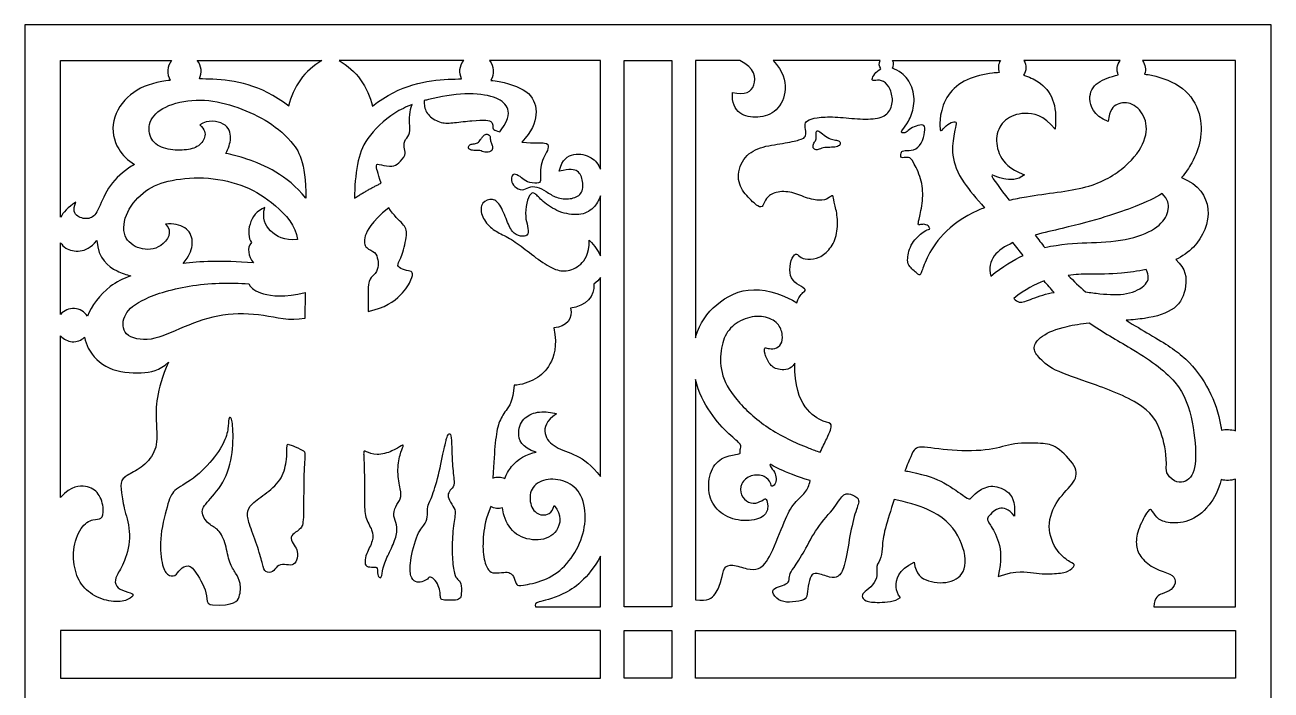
# Model space of a CAD drawing. Header units: millimetres. Extents: x -95 to 95, y -108 to 96.
# Drawn here: x -95.2 to 95.3, y -5.5 to 96.3 of the extents above; entities that cross this region are included whole.
import ezdxf

# ---------------------------------------------------------------- set-up
doc = ezdxf.new("R2010")
doc.units = ezdxf.units.MM
doc.header["$MEASUREMENT"] = 0
doc.layers.add('Layer 03', color=5, linetype='Continuous')

msp = doc.modelspace()

# ---------------------------------------------------------------- linework, layer by layer
at = {"layer": 'Layer 03'}
for p, q in [((-68.91, 90.81), (-49.84, 90.81)), ((-28.16, 90.81), (-47.23, 90.81)), ((-7.27, 90.81), (-24.23, 90.81)), ((-7.27, 74.2), (-7.27, 90.81)), ((-3.64, 7.27), (-3.64, 90.81)), ((-3.64, 90.81), (3.64, 90.81)), ((3.64, 90.81), (3.64, 7.27)), ((35.5, 90.81), (19.14, 90.81)), ((37.39, 90.81), (53.87, 90.81)), ((72.19, 90.81), (57.46, 90.81)), ((-22.66, 79.9), (-22.44, 80.22)), ((-7.27, 60.94), (-7.27, 70.15)), ((-89.79, 52), (-89.79, 62.95)), ((-7.27, 27.21), (-7.27, 57.65)), ((-52.41, 55.37), (-52.45, 51.37)), ((-89.79, 24.02), (-89.79, 48.72)), ((7.27, 42.06), (7.27, 8.35)), ((89.79, 7.27), (89.79, 26.81)), ((-7.27, 7.27), (-7.27, 15.02)), ((-17.19, 7.27), (-7.27, 7.27)), ((3.64, 7.27), (-3.64, 7.27)), ((77.33, 7.27), (89.79, 7.27)), ((-89.79, 3.64), (-89.79, -3.64)), ((-7.27, 3.64), (-89.79, 3.64)), ((-7.27, -3.64), (-7.27, 3.64)), ((-3.64, -3.64), (-3.64, 3.64)), ((-3.64, 3.64), (3.64, 3.64)), ((3.64, 3.64), (3.64, -3.64)), ((7.27, -3.64), (7.27, 3.64)), ((7.27, 3.64), (89.79, 3.64)), ((89.79, 3.64), (89.79, -3.64)), ((-89.79, -3.64), (-7.27, -3.64)), ((3.64, -3.64), (-3.64, -3.64)), ((89.79, -3.64), (7.27, -3.64))]:
    msp.add_line(p, q, dxfattribs=at)
for points in [[(-95.25, 96.27), (-95.25, -96.27), (95.25, -96.27), (95.25, 96.27), (-95.25, 96.27)], [(-89.79, 66.85), (-89.79, 90.81), (-72.84, 90.81)], [(14.06, 90.81), (7.27, 90.81), (7.27, 48.4)], [(89.79, 34.19), (89.79, 90.81), (75.57, 90.81)]]:
    msp.add_lwpolyline(points, dxfattribs=at)
for centre, radius, start, end in [((-70.87, 89.17), 2.56, 140.0689, 212.4406), ((-70.87, 89.17), 2.56, 333.252, 39.9311), ((-44.63, 81.66), 10.53, 119.6694, 168.1028), ((36.45, 90.26), 1.09, 326.3253, 30.3697), ((55.66, 89.72), 2.1, 148.5784, 200.8094), ((-87.85, 50.36), 2.54, 32.2625, 139.9455), ((-87.85, 50.36), 2.54, 220.0545, 312.8479), ((-66.55, 8.48), 0.909, 178.3912, 267.2591)]:
    msp.add_arc(centre, radius, start, end, dxfattribs=at)
at = {"layer": 'Layer 03', "extrusion": (0, 0, -1)}
for centre, radius, start, end in [((52.44, 81.66), 10.53, 119.6694, 168.1028), ((26.2, 89.17), 2.56, 333.252, 39.9311), ((26.2, 89.17), 2.56, 140.0689, 212.4406), ((-36.45, 90.26), 1.09, 321.2879, 30.3697), ((-55.66, 89.72), 2.1, 148.5784, 213.347), ((-73.88, 89.47), 2.16, 336.567, 38.3666), ((-73.88, 89.47), 2.16, 141.6334, 199.7901), ((-88.58, 30.5), 3.89, 76.452, 108.2315), ((22.86, 24.72), 2.4, 69.382, 113.6041), ((-81.04, 28.43), 1.82, 316.5281, 2.4231), ((-88.58, 30.5), 3.89, 251.7685, 284.0317), ((22.86, 24.72), 2.4, 255.6727, 298.8744)]:
    msp.add_arc(centre, radius, start, end, dxfattribs=at)
at = {"layer": 'Layer 03'}
for points, degree in [([(19.14, 90.81), (20.69, 89.14), (21.42, 86.34), (19.84, 82.87), (16.75, 81.92), (13.82, 82.43), (12.79, 84.33), (12.92, 85.94)], 3), ([(12.92, 85.94), (14.85, 85.5), (16.78, 86.56), (16.32, 89.73), (14.06, 90.81)], 3), ([(-68.52, 81.01), (-67.7, 80.28), (-67.54, 79.08), (-68.76, 77.46), (-71.1, 77.01), (-74.21, 77.23), (-76.36, 78.84), (-76.39, 81.86), (-73.67, 84.13), (-68.38, 85.14), (-63.34, 84), (-58.35, 81.87), (-54.54, 78.78), (-52.31, 75.45), (-52.31, 69.79)], 3), ([(62.24, 80.3), (60.5, 82.5), (57.32, 83.09), (54.4, 81.9), (53.01, 79.4), (53.56, 76.13), (55.18, 74.31), (57.54, 73.36)], 3), ([(28.07, 78.79), (27.79, 78.88), (27.17, 79.19), (26.16, 80), (25.76, 80.19), (25.67, 79.62), (25.75, 78.79), (25.45, 78.33), (25.14, 77.76), (25.37, 77.19), (25.98, 77.13), (26.74, 77.53), (27.8, 77.54), (28.84, 77.57), (29.45, 77.92), (29.4, 78.45), (28.85, 78.65), (28.36, 78.7), (28.07, 78.79)], 3), ([(-25.52, 78.85), (-25.63, 78.69), (-25.89, 78.28), (-26.55, 78.05), (-27.2, 78.05), (-27.52, 77.62), (-27.37, 77.21), (-26.65, 77.02), (-25.67, 77.14), (-25.02, 76.71), (-23.85, 76.86), (-23.69, 77.58), (-23.91, 78.13), (-24.14, 78.67), (-24.07, 79.4), (-24.75, 79.65), (-25.23, 79.25), (-25.41, 79.02), (-25.52, 78.85)], 3), ([(-19.31, 78.33), (-17.23, 78.15), (-15.39, 78.37), (-15.13, 77.65), (-15.6, 76.55), (-16.34, 75.21), (-16.49, 73.77), (-16.37, 72.29), (-16.73, 72.01), (-18.63, 72.18), (-19.23, 72.93), (-20.39, 73.53), (-20.8, 73.32), (-20.94, 72.47), (-20.52, 71.51), (-19.2, 70.84), (-18.23, 71.5), (-17.05, 71.63), (-15.57, 70.84), (-14.11, 69.77), (-11.85, 69.54), (-9.98, 70.3), (-9.85, 72.37), (-10.61, 74.16), (-11.9, 74.26), (-13.56, 73.9)], 3), ([(-73.75, 65.79), (-72.54, 64.69), (-74.36, 61.85), (-77.76, 61.8), (-80.46, 63.66), (-79.97, 67.75), (-76.89, 71.21), (-73.12, 72.65), (-67.2, 73.15), (-61.33, 71.69), (-57.08, 69.07), (-53.77, 65.53), (-53.58, 63.43)], 3), ([(-44.87, 69.77), (-42.81, 71.11), (-40.79, 72.07)], 2), ([(-87.48, 69.14), (-88.7, 68.38), (-89.39, 67.58), (-89.79, 66.85)], 3), ([(-58.58, 68.36), (-60.96, 67.4), (-61.55, 64.31), (-60.62, 62.99)], 3), ([(-53.58, 63.43), (-55.57, 63.22), (-58.09, 64.58), (-59.02, 66.72), (-58.58, 68.36)], 3), ([(-39.64, 68.32), (-42.35, 66.01), (-43.59, 63.71), (-43.22, 61.99), (-41.56, 61.59), (-41.31, 60.36), (-41.12, 59.17), (-41.88, 57.91), (-42.78, 57.39), (-42.8, 55.58), (-42.77, 52.45)], 3), ([(-42.77, 52.45), (-40.18, 52.98), (-37.42, 55.04), (-36.03, 57.52), (-35.92, 58.49), (-36.46, 58.61), (-37.97, 59.02), (-38.43, 59.55), (-37.61, 60.81), (-36.7, 64.46), (-37.23, 65.75), (-38.88, 67.09), (-39.64, 68.32)], 3), ([(-60.62, 62.99), (-61.38, 62.13), (-61.09, 60.93), (-60.33, 59.9)], 3), ([(-8.97, 63.33), (-8.1, 62.45), (-7.57, 61.65), (-7.27, 60.94)], 3), ([(55.79, 62.97), (53.36, 61.88), (51.74, 60.34), (52.39, 57.86)], 3), ([(57.35, 61.01), (56.83, 61.67), (56.31, 62.32), (55.79, 62.97)], 3), ([(59.18, 64.13), (59.67, 63.48), (60.17, 62.83), (60.66, 62.21)], 3), ([(52.39, 57.86), (54.24, 59.32), (55.88, 60.32), (57.35, 61.01)], 3), ([(-60.33, 59.9), (-65.31, 60.23), (-68.61, 60.1), (-71.08, 59.79)], 3), ([(-7.27, 57.65), (-7.49, 57.28), (-7.82, 56.95), (-8.29, 56.64)], 3), ([(64.23, 57.97), (65.08, 57.08), (65.94, 56.24), (66.9, 55.43)], 3), ([(-52.45, 51.37), (-54.84, 50.95), (-58.67, 52.05), (-65.03, 52.25), (-71.1, 50.15), (-76.06, 47.62), (-80.46, 48.69), (-80.32, 51.79), (-78.26, 54.08), (-70.47, 56.74), (-63.87, 56.87), (-61.02, 56.67)], 3), ([(-8.29, 56.64), (-8.09, 54.79), (-9.46, 53.23), (-11.86, 52.96)], 3), ([(60.54, 57.12), (59.2, 56.63), (57.67, 55.84), (55.9, 54.44)], 3), ([(62.1, 55.36), (61.57, 55.93), (61.05, 56.52), (60.54, 57.12)], 3), ([(-11.86, 52.96), (-11.39, 51.41), (-12.43, 50.12), (-14.4, 49.93)], 3), ([(-14.4, 49.93), (-13.83, 47.07), (-14.91, 43.97), (-17.03, 42.02), (-19.28, 41.21), (-20.48, 41.16)], 3), ([(-73.32, 44.67), (-75.26, 40.24), (-75.23, 35.13), (-74.88, 31.57), (-76.82, 28.87), (-79.37, 27.52), (-80.65, 26.8), (-80.55, 24.8), (-80.08, 22.15), (-78.91, 18.45), (-79.94, 13.94), (-81.37, 12.05), (-81.58, 10.65), (-80.46, 9.7), (-78.57, 9.35), (-78.69, 8.88), (-80.15, 7.94), (-83.16, 8.14), (-86.07, 9.73), (-87.61, 12.28), (-88.04, 15.99), (-86.8, 19.66), (-84.72, 20.83), (-83.51, 20.51), (-83.07, 22.05), (-83.86, 24.81), (-85.72, 25.9), (-88.11, 25.8), (-89.79, 24.02)], 3), ([(-17.09, 30.91), (-19.38, 31.6), (-20.17, 34.15), (-18.93, 36.38), (-16.69, 37.27), (-14.74, 37.06), (-13.99, 36.78)], 3), ([(-13.99, 36.78), (-15.63, 35.75), (-16.17, 33.61), (-14.29, 31.53), (-11.01, 30.68), (-8.6, 28.93), (-7.27, 27.21)], 3), ([(-31.25, 31.05), (-31.48, 29.96), (-32.16, 26.61), (-33.25, 23.46), (-33.76, 22.64), (-33.69, 21.32), (-33.85, 20.09), (-35.25, 18.82), (-36.51, 13.92), (-36.33, 11.79), (-35.59, 11), (-34.56, 11.05), (-33.6, 11.53), (-33.37, 11.99), (-32.48, 11.37), (-31.89, 10.2), (-31.75, 9.17), (-31.73, 8.47), (-31.33, 8.3), (-29.6, 8.24), (-28.66, 8.47), (-28.51, 9.1), (-28.53, 11.09), (-29.12, 11.42), (-29.64, 12.15), (-29.95, 14.64), (-29.94, 18.62), (-29.39, 21.52), (-29.53, 22.3), (-30.49, 23.68), (-30.65, 24.55), (-30.1, 25.32), (-29.47, 25.87), (-29.95, 28.78), (-29.99, 31.84), (-30.08, 33.75), (-30.51, 33.78), (-30.77, 33.15), (-31.02, 32.14), (-31.25, 31.05)], 3), ([(-55.28, 29.81), (-55.38, 28.98), (-55.8, 26.86), (-58.23, 24.65), (-60.8, 23), (-61.37, 21.59), (-60.99, 19.92), (-59.53, 16.17), (-58.89, 13.58), (-58.58, 12.51), (-57.29, 12.47), (-56.78, 13.58), (-55.58, 13.83), (-54.31, 13.52), (-53.63, 14.26), (-53.49, 15.84), (-54.09, 16.66), (-54.72, 17.82), (-54.26, 18.48), (-52.91, 19.23), (-52.6, 20.53), (-52.68, 27.48), (-52.35, 30.84), (-52.6, 31.19), (-54.46, 31.96), (-55.1, 32.24), (-55.22, 31.85), (-55.19, 30.64), (-55.28, 29.81)], 3), ([(-43.33, 23.82), (-43.33, 25.17), (-43.36, 29.04), (-43.54, 31.21), (-43.27, 31.09), (-41.54, 30.32), (-38.97, 31.06), (-37.51, 32.1), (-37.29, 31.95), (-37.93, 30.74), (-38.4, 27.9), (-37.78, 25.09), (-37.69, 23.78), (-38.67, 22.67), (-38.99, 21.09), (-38.35, 19.9), (-38.33, 18.35), (-39.35, 15.91), (-40.49, 13.66), (-40.67, 11.77), (-41.01, 11.65), (-41.38, 12.09), (-41.29, 13.36), (-41.88, 13.36), (-43.2, 13.36), (-43.29, 14.18), (-43.15, 15.25), (-41.95, 17.49), (-42.04, 18.94), (-43.36, 20.95), (-43.33, 22.47), (-43.33, 23.82)], 3), ([(28.47, 22.49), (27.77, 21.57), (25.65, 19.3), (23.94, 15.73), (22.11, 12.97), (21.56, 12.19), (21.65, 11.13), (20.93, 10.65), (19.54, 10.26), (18.71, 9.62), (19.97, 8.14), (21.52, 7.92), (23.71, 8.2), (24.39, 8.73), (24.43, 10.46), (24.91, 12.19), (25.58, 12.6), (27.93, 11.66), (29.1, 11.77), (30.05, 13.05), (30.74, 17.62), (31.63, 21.87), (32.56, 23.68), (31.35, 24.42), (29.9, 24.82), (29.18, 23.41), (28.47, 22.49)], 3), ([(56.01, 21.14), (55.14, 22.3), (53.51, 22.6), (52.19, 21.25), (51.77, 20.81), (52.12, 20.06), (53.8, 17.54), (54.1, 14.33), (53.52, 11.9)], 3), ([(-7.27, 15.02), (-9.17, 11.52), (-13.44, 8.62), (-17.27, 8.03), (-17.27, 7.66), (-17.19, 7.27)], 3)]:
    msp.add_open_spline(points, degree=degree, dxfattribs=at)
for points, knots in [([(22.74, 53.79), (23.17, 55.02), (24.19, 55.58), (23.98, 56), (22.28, 56.85), (21.55, 58.26), (21.81, 60.37), (22.62, 61.56), (23.05, 60.78), (24.31, 60.3), (26.23, 60.59), (27.92, 61.94), (29.02, 64.27), (28.98, 67.37), (28.38, 69.3), (28.32, 70.35), (27.88, 69.94), (26.78, 69.32), (24.39, 69.65), (22.03, 70.81), (19.42, 70.83), (17.95, 69.79), (17.6, 68.47), (17, 68.28), (15.03, 70.08), (13.44, 72.44), (14.35, 76), (17.03, 77.67), (20.76, 78.13), (23.44, 78.72), (23.97, 79.03), (24.23, 79.64), (23.93, 80.92), (24.15, 81.66), (25.67, 82.12), (28.45, 82.28), (32.07, 81.84), (35.32, 81.84), (37.02, 82.82), (37.56, 84.97), (36.87, 86.94), (35.76, 87.94), (34.41, 87.71), (34.13, 87.86), (34.58, 88.78), (35.21, 89.38), (35.59, 89.57), (35.59, 89.57)], [360.922489, 360.922489, 360.922489, 360.922489, 362.082967, 363.243445, 364.403923, 365.564401, 366.724879, 367.885357, 369.045835, 370.206313, 371.366791, 372.527269, 373.687747, 374.848225, 376.008703, 377.169181, 378.329659, 379.490137, 380.650615, 381.811093, 382.971571, 384.132049, 385.292527, 386.453005, 387.613483, 388.773961, 389.934439, 391.094917, 392.255395, 393.415873, 394.576351, 395.736829, 396.897307, 398.057785, 399.218263, 400.378741, 401.539219, 402.699697, 403.860175, 405.020653, 406.181131, 407.341609, 408.502087, 409.662565, 410.823043, 411.983521, 411.992276, 411.992276, 411.992276, 411.992276]), ([(51.42, 68.3), (50.81, 68.07), (47.85, 66.79), (44.26, 63.72), (42.27, 59.96), (41.72, 58.05), (41.49, 57.87), (39.85, 59.45), (39.59, 59.98), (39.96, 62.7), (42.07, 64.7), (42.98, 65.03), (43.14, 65.03), (42.91, 65.57), (42.1, 65.85), (41.45, 65.66), (41.23, 65.69), (41.48, 66.66), (42.13, 69.77), (41.85, 72.75), (40.43, 75.62), (39.92, 76.11), (38.81, 75.9), (38.64, 76.03), (38.66, 76.91), (39.14, 77.08), (40.64, 77), (41.89, 78.01), (42.35, 80.05), (42.32, 81.06), (41.3, 80.94), (40.05, 80.49), (39.48, 79.73), (38.71, 79.72), (38.74, 80.09), (39.83, 81.38), (40.8, 83.78), (40.61, 86.89), (38.92, 88.94), (37.8, 89.51), (37.36, 89.65)], [-179.106367, -179.106367, -179.106367, -179.106367, -178.821106, -177.660628, -176.50015, -175.339672, -174.179194, -173.018716, -171.858238, -170.69776, -169.537282, -168.376804, -167.216326, -166.055848, -164.89537, -163.734892, -162.574414, -161.413936, -160.253458, -159.09298, -157.932502, -156.772023, -155.611545, -154.451067, -153.290589, -152.130111, -150.969633, -149.809155, -148.648677, -147.488199, -146.327721, -145.167243, -144.006765, -142.846287, -141.685809, -140.525331, -139.364853, -138.204375, -137.043897, -136.1662, -136.1662, -136.1662, -136.1662]), ([(-73.03, 87.79), (-73.49, 87.74), (-76.04, 87.34), (-79.36, 86.02), (-82.35, 81.63), (-81.42, 77.41), (-79.51, 75.55), (-78.51, 74.93)], [6.515953, 6.515953, 6.515953, 6.515953, 7.119621, 10.085189, 13.050756, 16.016324, 18.25686, 18.25686, 18.25686, 18.25686]), ([(-54.93, 83.84), (-59.27, 87.25), (-64.15, 87.88), (-67.93, 88.01), (-68.58, 88.01)], [-292.483747, -292.483747, -292.483747, -292.483747, -289.518179, -288.866158, -288.866158, -288.866158, -288.866158]), ([(-42.14, 83.84), (-37.8, 87.25), (-32.91, 87.88), (-29.13, 88.01), (-28.49, 88.01)], [17.650258, 17.650258, 17.650258, 17.650258, 20.615826, 21.267847, 21.267847, 21.267847, 21.267847]), ([(-24.03, 87.79), (-23.58, 87.74), (-21.03, 87.34), (-17.71, 86.02), (-16.69, 82.64), (-17.77, 79.97), (-19.31, 78.33)], [59.861064, 59.861064, 59.861064, 59.861064, 60.464732, 63.4303, 66.395868, 69.361435, 69.361435, 69.361435, 69.361435]), ([(53.7, 88.97), (53.36, 88.96), (51.77, 88.82), (48.55, 88.13), (45.61, 85.7), (44.55, 82.25), (44.62, 80.13), (44.82, 79.94), (45.79, 81.22), (46.9, 81.49), (47.23, 81.35), (46.82, 79.96), (46.27, 76.41), (47.6, 72.74), (50.18, 69.75), (51.42, 68.3)], [-209.025316, -209.025316, -209.025316, -209.025316, -208.345488, -205.848318, -203.351148, -200.853978, -198.356809, -195.859639, -193.362469, -190.865299, -188.368129, -185.870959, -183.37379, -180.87662, -179.106367, -179.106367, -179.106367, -179.106367]), ([(57.42, 88.56), (58.21, 88.34), (60.11, 87.53), (62.18, 85.03), (62.41, 82.36), (62.24, 80.3)], [177.137844, 177.137844, 177.137844, 177.137844, 178.837755, 181.334925, 183.832095, 183.832095, 183.832095, 183.832095]), ([(70.33, 81.5), (68.05, 82.45), (67.1, 85.25), (68.35, 87.5), (70.68, 88.38), (71.9, 88.61)], [158.423479, 158.423479, 158.423479, 158.423479, 161.206501, 163.989522, 166.450203, 166.450203, 166.450203, 166.450203]), ([(75.91, 88.74), (76.27, 88.7), (78.25, 88.37), (82.17, 86.89), (84.66, 82.75), (84.6, 78.45), (83.51, 75.67), (82.2, 73.67), (81.55, 72.92)], [76.475428, 76.475428, 76.475428, 76.475428, 77.09219, 79.875212, 82.658234, 85.441255, 88.224277, 89.959447, 89.959447, 89.959447, 89.959447]), ([(-22.44, 80.22), (-21.11, 82.07), (-21.28, 83.85), (-23.16, 85.37), (-27.79, 85.97), (-31.93, 85.29), (-33.98, 84.75), (-34.2, 84.69)], [0, 0, 0, 0, 2.620473, 5.240947, 7.86142, 10.481894, 10.80326, 10.80326, 10.80326, 10.80326]), ([(-36.04, 84.1), (-36.96, 83.75), (-39.54, 82.51), (-43.41, 78.74), (-44.47, 75.3), (-44.88, 71.46), (-44.87, 69.77)], [33.14517, 33.14517, 33.14517, 33.14517, 34.538594, 37.159068, 39.779541, 42.400015, 42.400015, 42.400015, 42.400015]), ([(-40.79, 72.07), (-41.34, 73.68), (-41.75, 75.15), (-40.97, 74.89), (-38.93, 74.5), (-38.19, 75.03), (-36.88, 76.44), (-37.28, 77.22), (-37.37, 78.56), (-36.38, 79.36), (-36.39, 80.84), (-36.54, 82.26), (-36.25, 83.58), (-36.04, 84.1)], [23.546998, 23.546998, 23.546998, 23.546998, 24.442954, 25.338909, 26.234865, 27.130821, 28.026777, 28.922733, 29.818689, 30.714644, 31.6106, 32.506556, 33.14517, 33.14517, 33.14517, 33.14517]), ([(-34.2, 84.69), (-34.21, 84.47), (-34.2, 83.61), (-33.63, 82.29), (-31.6, 81.15), (-29.74, 81.28), (-26.79, 81.67), (-24.58, 81.76), (-23.77, 81.42), (-23.72, 80.74), (-23.73, 80.29), (-23.18, 80.05), (-22.66, 79.9)], [10.80326, 10.80326, 10.80326, 10.80326, 11.142455, 12.038411, 12.934367, 13.830323, 14.726279, 15.622234, 16.51819, 17.414146, 18.310102, 19.050505, 19.050505, 19.050505, 19.050505]), ([(55.19, 69.45), (56.05, 69.66), (59.96, 70.46), (67.65, 71.04), (73.36, 74.53), (76.32, 78.59), (76.26, 82.18), (74.08, 84.53), (71.56, 84.36), (70.59, 83.28), (70.33, 81.5)], [149.960113, 149.960113, 149.960113, 149.960113, 150.300133, 151.460611, 152.621089, 153.781567, 154.942045, 156.102523, 157.263001, 158.423479, 158.423479, 158.423479, 158.423479]), ([(-64.55, 76.61), (-64.11, 77.37), (-63.54, 79.25), (-64.38, 81.4), (-67.28, 81.8), (-68.52, 81.01)], [3.981251, 3.981251, 3.981251, 3.981251, 6.22847, 9.194038, 12.159606, 12.159606, 12.159606, 12.159606]), ([(-52.31, 69.79), (-55.23, 73.34), (-60.13, 75.53), (-63.55, 76.42), (-64.55, 76.61)], [0, 0, 0, 0, 2.756537, 3.981251, 3.981251, 3.981251, 3.981251]), ([(-13.56, 73.9), (-13.14, 75.75), (-11.37, 76.81), (-8.61, 76.23), (-7.57, 74.96), (-7.27, 74.2)], [89.159942, 89.159942, 89.159942, 89.159942, 90.482864, 91.805787, 92.965259, 92.965259, 92.965259, 92.965259]), ([(-78.51, 74.93), (-78.82, 74.75), (-80.44, 73.71), (-82.8, 71.42), (-84.1, 67.51), (-85.34, 66.45), (-87.36, 66.81), (-87.99, 67.94), (-87.48, 69.14)], [18.25686, 18.25686, 18.25686, 18.25686, 18.876694, 21.633232, 24.389769, 27.146306, 29.902844, 32.659381, 32.659381, 32.659381, 32.659381]), ([(57.54, 73.36), (56.51, 72.45), (54.01, 72.68), (52.49, 73.47), (52.45, 73.08), (53.67, 71.5), (55.19, 69.45)], [141.039042, 141.039042, 141.039042, 141.039042, 143.269911, 145.500781, 147.731651, 149.960113, 149.960113, 149.960113, 149.960113]), ([(81.55, 72.92), (84.2, 71.88), (86.7, 68.05), (84.28, 62.62), (81.67, 60.86), (80.69, 60.38)], [10.878726, 10.878726, 10.878726, 10.878726, 13.734743, 16.840998, 18.523768, 18.523768, 18.523768, 18.523768]), ([(-7.27, 70.15), (-7.52, 69.43), (-8.37, 67.97), (-10.41, 67.04), (-13.67, 67.51), (-16.26, 69.36), (-17.32, 70.64), (-17.91, 70.67), (-18.62, 69.1), (-18.8, 66.88), (-18.37, 65.47), (-18.24, 64.13), (-19.03, 63.82), (-20.58, 64.24), (-21.42, 65.84), (-22.49, 68.76), (-23.66, 69.86), (-25.57, 69.22), (-25.6, 67.19), (-24.15, 65.15), (-22.3, 64.23), (-20.02, 63.01), (-17.56, 60.92), (-14.59, 58.89), (-12.55, 58.43), (-10.19, 59.41), (-9.02, 61.17), (-8.97, 63.33)], [262.606611, 262.606611, 262.606611, 262.606611, 263.626753, 264.949675, 266.272597, 267.595519, 268.918441, 270.241364, 271.564286, 272.887208, 274.21013, 275.533053, 276.855975, 278.178897, 279.501819, 280.824741, 282.147664, 283.470586, 284.793508, 286.11643, 287.439352, 288.762275, 290.085197, 291.408119, 292.731041, 294.053964, 295.376886, 295.376886, 295.376886, 295.376886]), ([(78.6, 70.47), (77.5, 69.8), (74.08, 68.19), (67.61, 66.08), (60.55, 64.51), (59.18, 64.13)], [43.635088, 43.635088, 43.635088, 43.635088, 45.427149, 48.21017, 48.914659, 48.914659, 48.914659, 48.914659]), ([(60.66, 62.21), (61.27, 62.36), (64.47, 62.98), (68.36, 62.86), (74.7, 63.53), (78.56, 65.6), (79.75, 67.94), (79.54, 69.62), (78.6, 70.47)], [31.811024, 31.811024, 31.811024, 31.811024, 32.31415, 34.631506, 36.948862, 39.266217, 41.583573, 43.635088, 43.635088, 43.635088, 43.635088]), ([(-71.08, 59.79), (-70.84, 60.05), (-70, 61.15), (-69.34, 63.27), (-70.48, 65.51), (-72.58, 65.94), (-73.75, 65.79)], [49.436847, 49.436847, 49.436847, 49.436847, 50.161111, 52.3038, 54.44649, 56.589179, 56.589179, 56.589179, 56.589179]), ([(-89.79, 62.95), (-89.59, 62.63), (-88.87, 61.87), (-86.81, 61.44), (-85.18, 62.16), (-84.26, 63.31)], [11.54649, 11.54649, 11.54649, 11.54649, 12.452894, 14.053637, 15.654381, 15.654381, 15.654381, 15.654381]), ([(-84.26, 63.31), (-84.03, 60.44), (-81.87, 58.82), (-79.75, 58.06), (-79.05, 57.89)], [15.654381, 15.654381, 15.654381, 15.654381, 17.797071, 18.84872, 18.84872, 18.84872, 18.84872]), ([(80.69, 60.38), (82.27, 58.97), (82.42, 55.81), (80.95, 52.66), (77, 51.43), (74.06, 51.17), (73.08, 51.1)], [18.523768, 18.523768, 18.523768, 18.523768, 20.691, 23.353125, 26.01525, 27.278519, 27.278519, 27.278519, 27.278519]), ([(-79.05, 57.89), (-80.24, 57.46), (-83.14, 56.02), (-85.07, 53.3), (-85.7, 51.72)], [18.84872, 18.84872, 18.84872, 18.84872, 20.81994, 24.321208, 24.321208, 24.321208, 24.321208]), ([(76.13, 58.87), (74.85, 58.58), (71.68, 58.12), (67.81, 58.19), (65.34, 58.11), (64.23, 57.97)], [13.611462, 13.611462, 13.611462, 13.611462, 15.665444, 18.771699, 20.892891, 20.892891, 20.892891, 20.892891]), ([(66.9, 55.43), (67.63, 55.34), (69.87, 55.03), (73.34, 54.9), (76.28, 56.33), (76.71, 57.88), (76.13, 58.87)], [7.064046, 7.064046, 7.064046, 7.064046, 8.028247, 10.035309, 12.042371, 13.611462, 13.611462, 13.611462, 13.611462]), ([(-61.02, 56.67), (-61.01, 56.65), (-60.69, 56.01), (-59.43, 55.06), (-55.6, 54.55), (-52.41, 55.37)], [38.576474, 38.576474, 38.576474, 38.576474, 38.67295, 41.053758, 43.434565, 43.434565, 43.434565, 43.434565]), ([(7.27, 48.4), (7.29, 48.49), (7.85, 50.59), (10.14, 53.75), (15.77, 56.75), (21.07, 54.86), (22.74, 53.79)], [355.746193, 355.746193, 355.746193, 355.746193, 355.817686, 357.519287, 359.220888, 360.922489, 360.922489, 360.922489, 360.922489]), ([(55.9, 54.44), (56.53, 53.78), (57.33, 53.75), (59.6, 54.79), (61.49, 55.25), (62.1, 55.36)], [18.921491, 18.921491, 18.921491, 18.921491, 20.928553, 22.935614, 23.825001, 23.825001, 23.825001, 23.825001]), ([(22.43, 44.54), (21.87, 43.54), (19.97, 43.38), (18.56, 44.19), (17.77, 46.06), (17.78, 47.07), (18.24, 46.77), (19.38, 46.66), (20.46, 47.36), (20.67, 48.81), (20.03, 50.71), (17.79, 51.85), (14.77, 51.58), (12.11, 49.74), (11.12, 47.06), (10.92, 43.1), (13.11, 39.08), (18.14, 34.42), (23.01, 32.13), (25.73, 31.12), (26.32, 30.92)], [28.579292, 28.579292, 28.579292, 28.579292, 30.383738, 32.188183, 33.992628, 35.797073, 37.601518, 39.405964, 41.210409, 43.014854, 44.819299, 46.623745, 48.42819, 50.232635, 52.03708, 53.841525, 55.645971, 57.450416, 59.254861, 59.741554, 59.741554, 59.741554, 59.741554]), ([(79.23, 28.5), (79.31, 30.43), (78.7, 33.64), (76.69, 38.11), (67.52, 41.6), (61.71, 43.44), (59.54, 45.59), (58.71, 46.83), (59.87, 48.73), (63.19, 50.12), (66.23, 50.57), (67.46, 50.7)], [-34.343366, -34.343366, -34.343366, -34.343366, -31.945501, -29.283375, -26.62125, -23.959125, -21.297, -18.634875, -15.97275, -13.310625, -11.666879, -11.666879, -11.666879, -11.666879]), ([(67.46, 50.7), (69.49, 49.3), (74.51, 46.51), (81.43, 41.88), (83.45, 35.53), (83.94, 29.03), (82.89, 26.33), (80.76, 26.08), (79.72, 27.17)], [-14.428519, -14.428519, -14.428519, -14.428519, -12.485849, -9.988679, -7.491509, -4.994339, -2.497169, -0.36601, -0.36601, -0.36601, -0.36601]), ([(73.08, 51.1), (74.36, 50.32), (78.48, 47.92), (82.38, 45.48), (86.08, 40.43), (87.23, 36.84), (87.64, 34.47), (87.67, 34.28)], [27.278519, 27.278519, 27.278519, 27.278519, 28.245127, 30.475997, 32.706867, 34.937737, 35.126125, 35.126125, 35.126125, 35.126125]), ([(-86.12, 48.5), (-86.02, 47.92), (-85.35, 46.05), (-82.73, 43.33), (-77.2, 42.82), (-74.71, 43.44), (-73.32, 44.67)], [84.612387, 84.612387, 84.612387, 84.612387, 86.195489, 90.060822, 93.926155, 97.791488, 97.791488, 97.791488, 97.791488]), ([(26.32, 30.92), (26.67, 31.65), (27.69, 33.68), (28.31, 35.45), (27.15, 35.34), (23.84, 37.26), (22.43, 41), (22.43, 44.54)], [20.921086, 20.921086, 20.921086, 20.921086, 21.854753, 23.535888, 25.217023, 26.898158, 28.579292, 28.579292, 28.579292, 28.579292]), ([(24.8, 26.58), (22.72, 27.2), (19.43, 28.54), (18.66, 29.2), (18.56, 28.86), (19.43, 27.86), (19.63, 26.92), (19.5, 25.96), (18.8, 25.57), (18.82, 26.17), (17.99, 27.39), (15.65, 27.58), (14.1, 26.15), (14.1, 24.33), (15.31, 23.07), (16.9, 23.1), (17.92, 23.93), (18.12, 23.76), (18.5, 22.31), (17.6, 20.69), (14.19, 20.22), (10.92, 21.44), (9.13, 24.08), (9.27, 27.9), (11.1, 30.22), (13.74, 30.62), (14.19, 30.68), (13.97, 31.34), (14.52, 32.02), (12.53, 33.42), (9.5, 36.74), (7.73, 40.04), (7.27, 42.06)], [200.587185, 200.587185, 200.587185, 200.587185, 202.146643, 203.848244, 205.549845, 207.251446, 208.953048, 210.654649, 212.35625, 214.057851, 215.759452, 217.461054, 219.162655, 220.864256, 222.565857, 224.267458, 225.969059, 227.670661, 229.372262, 231.073863, 232.775464, 234.477065, 236.178666, 237.880268, 239.581869, 241.28347, 242.985071, 244.686672, 246.388273, 248.089875, 249.791476, 251.470969, 251.470969, 251.470969, 251.470969]), ([(-20.48, 41.16), (-20.63, 38.7), (-21.8, 37.22), (-22.89, 35.56), (-23.35, 32.82), (-23.6, 29.32), (-23.7, 26.97)], [270.108785, 270.108785, 270.108785, 270.108785, 272.219792, 274.330799, 276.441805, 278.447037, 278.447037, 278.447037, 278.447037]), ([(-66.6, 7.58), (-63.22, 7.41), (-62.26, 8.87), (-62.24, 10.97), (-62.98, 12.45), (-64.05, 13.87), (-64.46, 16.81), (-65.65, 19.33), (-67.13, 19.69), (-68.67, 21.96), (-67.09, 23.5), (-64.13, 27.15), (-63.29, 32.21), (-63.54, 36.21), (-64.03, 36.36), (-64.13, 35.67), (-64.23, 33.6), (-65.61, 30.81), (-69.05, 26.94), (-72.54, 25.24), (-73.26, 23.68), (-74.74, 18.11), (-74.36, 13.58), (-73.52, 12.01), (-72.21, 11.87), (-71.59, 13.07), (-70.3, 13.85), (-69.1, 12.77), (-67.43, 9.62), (-67.46, 8.51)], [-42.126501, -42.126501, -42.126501, -42.126501, -40.644528, -39.081277, -37.518026, -35.954775, -34.391524, -32.828272, -31.265021, -29.70177, -28.138519, -26.575268, -25.012017, -23.448766, -21.885515, -20.322264, -18.759013, -17.195762, -15.632511, -14.06926, -12.506009, -10.942757, -9.379506, -7.816255, -6.253004, -4.689753, -3.126502, -1.563251, -0.147354, -0.147354, -0.147354, -0.147354]), ([(53.52, 11.9), (56.46, 12.96), (58.99, 12.27), (62.4, 12.34), (64.31, 12.55), (65.43, 13.75), (64.77, 13.96), (62.49, 15.45), (60.79, 19.55), (62.45, 23.77), (65.47, 26.41), (65.73, 28.7), (62.27, 32.04), (60.5, 32.27), (55.79, 32.45), (52.71, 31.14), (46.32, 31.06), (41.07, 31.99), (40.59, 31.28), (39.61, 28.94), (39.27, 28.09)], [55.1809, 55.1809, 55.1809, 55.1809, 56.887214, 58.593527, 60.299841, 62.006154, 63.712468, 65.418781, 67.125095, 68.831408, 70.537722, 72.244035, 73.950349, 75.656662, 77.362976, 79.069289, 80.775603, 82.481916, 84.18823, 84.985942, 84.985942, 84.985942, 84.985942]), ([(-21.9, 26.92), (-21.66, 27.55), (-20.68, 29.34), (-18.51, 30.72), (-17.09, 30.91)], [279.465863, 279.465863, 279.465863, 279.465863, 280.603746, 282.829406, 282.829406, 282.829406, 282.829406]), ([(-24.02, 22.62), (-24.78, 20.83), (-25.27, 18.23), (-25.25, 14.62), (-24.36, 12.65), (-23.58, 12.4), (-21.93, 12.57), (-21.07, 12.61), (-20.37, 11.68), (-20.12, 10.49), (-19.53, 10.47), (-15.88, 11.16), (-12.62, 13.25), (-10.22, 16.96), (-9.31, 20.91), (-10.12, 25), (-12.94, 26.84), (-16.16, 26.87), (-18.23, 25.23), (-17.99, 22.2), (-16.22, 20.99), (-14.69, 21.55), (-14.32, 22.76)], [33.154388, 33.154388, 33.154388, 33.154388, 34.522312, 36.029885, 37.537457, 39.04503, 40.552603, 42.060176, 43.567749, 45.075322, 46.582895, 48.090468, 49.598041, 51.105614, 52.613186, 54.120759, 55.628332, 57.135905, 58.643478, 60.151051, 61.658624, 63.166197, 63.166197, 63.166197, 63.166197]), ([(39.27, 28.09), (39.59, 28.03), (42.42, 27.48), (45.32, 26.43), (48.92, 23.72), (49.3, 23.74), (50.11, 24.79), (52.32, 26.06), (55.01, 25.2), (56.22, 23.49), (56.01, 21.14)], [84.985942, 84.985942, 84.985942, 84.985942, 85.209026, 87.013471, 88.817916, 90.622362, 92.426807, 94.231252, 96.035697, 97.840143, 97.840143, 97.840143, 97.840143]), ([(87.64, 26.73), (87.23, 25.15), (85.66, 22.22), (82.69, 20.11), (79.19, 20.04), (77.66, 20.85), (76.9, 22.36), (76.41, 22.06), (74.75, 18.91), (74.52, 16.58), (75.26, 14.76), (77.46, 12.99), (80.06, 12.35), (80.89, 11.29), (80.06, 9.75), (78.64, 9.34), (77.44, 8.81), (77.33, 7.27)], [38.987811, 38.987811, 38.987811, 38.987811, 40.776797, 43.007667, 45.238537, 47.469407, 49.700277, 51.931146, 54.162016, 56.392886, 58.623756, 60.854625, 63.085495, 65.316365, 67.547235, 69.778105, 72.008974, 72.008974, 72.008974, 72.008974]), ([(7.27, 8.35), (9.17, 8.1), (10.45, 9.13), (11.3, 11.47), (11.55, 13.38), (12.75, 13.88), (15.28, 12.96), (16.89, 12.92), (18.43, 14.16), (20.77, 20.24), (22.04, 23), (24.28, 24.8), (24.63, 25.85), (24.79, 26.56), (24.8, 26.58)], [182.052379, 182.052379, 182.052379, 182.052379, 183.733514, 185.414649, 187.095784, 188.776919, 190.458054, 192.139189, 193.820323, 195.501458, 197.182593, 198.863728, 200.544863, 200.587185, 200.587185, 200.587185, 200.587185]), ([(37.64, 23.69), (37.08, 22.03), (35.99, 18.48), (35.8, 16.56), (35.75, 14.8), (34.76, 13.43), (35.17, 12.11), (34.46, 10.58), (33.05, 9.52), (32.58, 8.98), (33.13, 8.07), (35.03, 7.89), (37.75, 8.05), (38.59, 8.71)], [15.235449, 15.235449, 15.235449, 15.235449, 16.609958, 18.316272, 20.022585, 21.728899, 23.435212, 25.141526, 26.847839, 28.554153, 30.260466, 31.96678, 33.673093, 33.673093, 33.673093, 33.673093]), ([(40.69, 14.09), (40.91, 12.23), (42.7, 10.96), (46.59, 10.8), (49.08, 13.05), (47.83, 18.31), (44.25, 22), (39.52, 23.27), (37.64, 23.69)], [5.705878, 5.705878, 5.705878, 5.705878, 7.407479, 9.109081, 10.810682, 12.512283, 14.213884, 15.235449, 15.235449, 15.235449, 15.235449]), ([(-14.32, 22.76), (-13.13, 21.35), (-13.59, 18.47), (-16.67, 17.16), (-20.39, 18.05), (-21.82, 20.36), (-22.2, 21.99), (-22.26, 22.4)], [22.539598, 22.539598, 22.539598, 22.539598, 24.765258, 26.990918, 29.216579, 31.442239, 32.159071, 32.159071, 32.159071, 32.159071]), ([(38.59, 8.71), (38.16, 9.2), (37.66, 10.74), (38.25, 12.92), (40.69, 14.09)], [1.447853, 1.447853, 1.447853, 1.447853, 2.852939, 5.705878, 5.705878, 5.705878, 5.705878])]:
    msp.add_open_spline(points, degree=3, knots=knots, dxfattribs=at)

doc.saveas('drawing.dxf')
